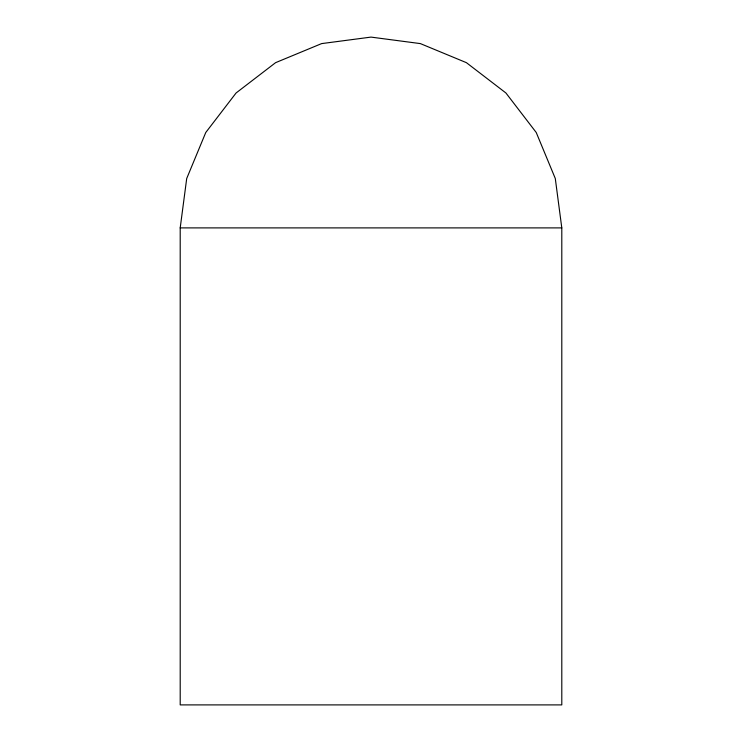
<?xml version="1.0" encoding="UTF-8"?>
<svg xmlns="http://www.w3.org/2000/svg" width="742" height="742" viewBox="0 0 742 742"><rect width="100%" height="100%" fill="white"/><g stroke="black" fill="none" stroke-linecap="round" stroke-linejoin="round"><path stroke-width="1.11" d="M180.204 227.896L186.706 178.516L205.766 132.503L236.086 92.982L275.597 62.662L321.62 43.602L371 37.1L420.38 43.602L466.403 62.662L505.914 92.982L536.234 132.503L555.294 178.516L561.796 227.896L561.796 704.9L180.204 704.9L180.204 227.896L561.796 227.896"/></g></svg>
